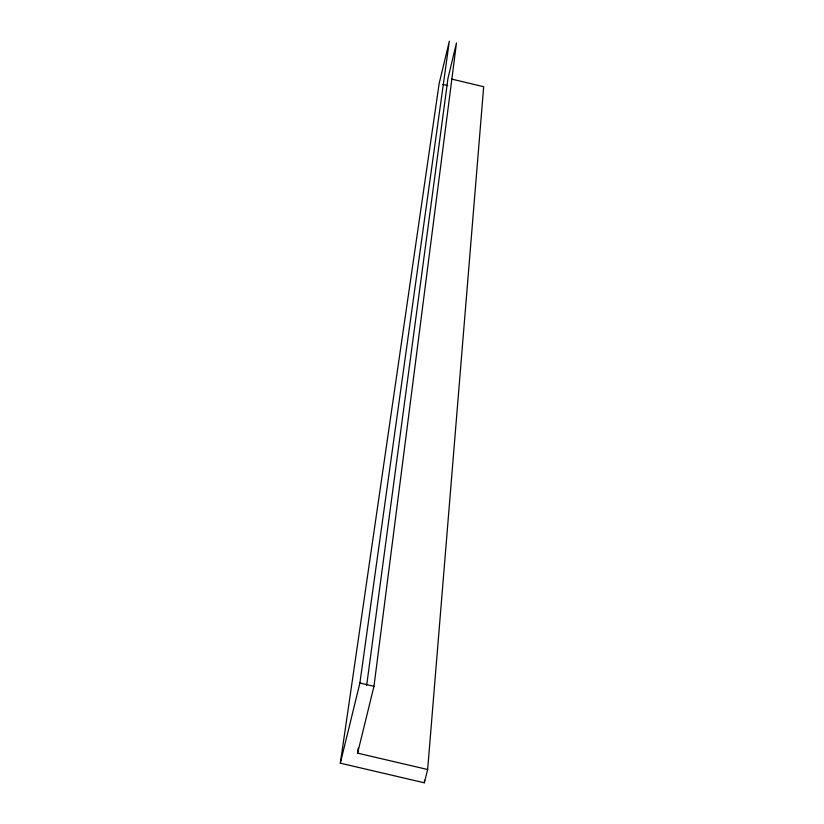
<?xml version="1.0" encoding="UTF-8"?>
<svg xmlns="http://www.w3.org/2000/svg" width="824" height="824" viewBox="0 0 824 824"><rect width="100%" height="100%" fill="white"/><g stroke="black" fill="none" stroke-linecap="round" stroke-linejoin="round"><path stroke-width="1.24" d="M340.322 763.179L359.892 683.024L449.338 41.2L439.151 83.543L340.322 763.179L424.339 782.8L427.656 769.513L483.678 86.716L451.686 79.083M424.339 782.8L424.556 780.235M427.656 769.513L357.595 753.146L373.962 686.31L456.486 42.91L447.988 78.208L366.649 685.527M357.595 753.146L358.275 748.038M359.892 683.024L373.962 686.31M442.828 84.419L447.72 85.583"/></g></svg>
